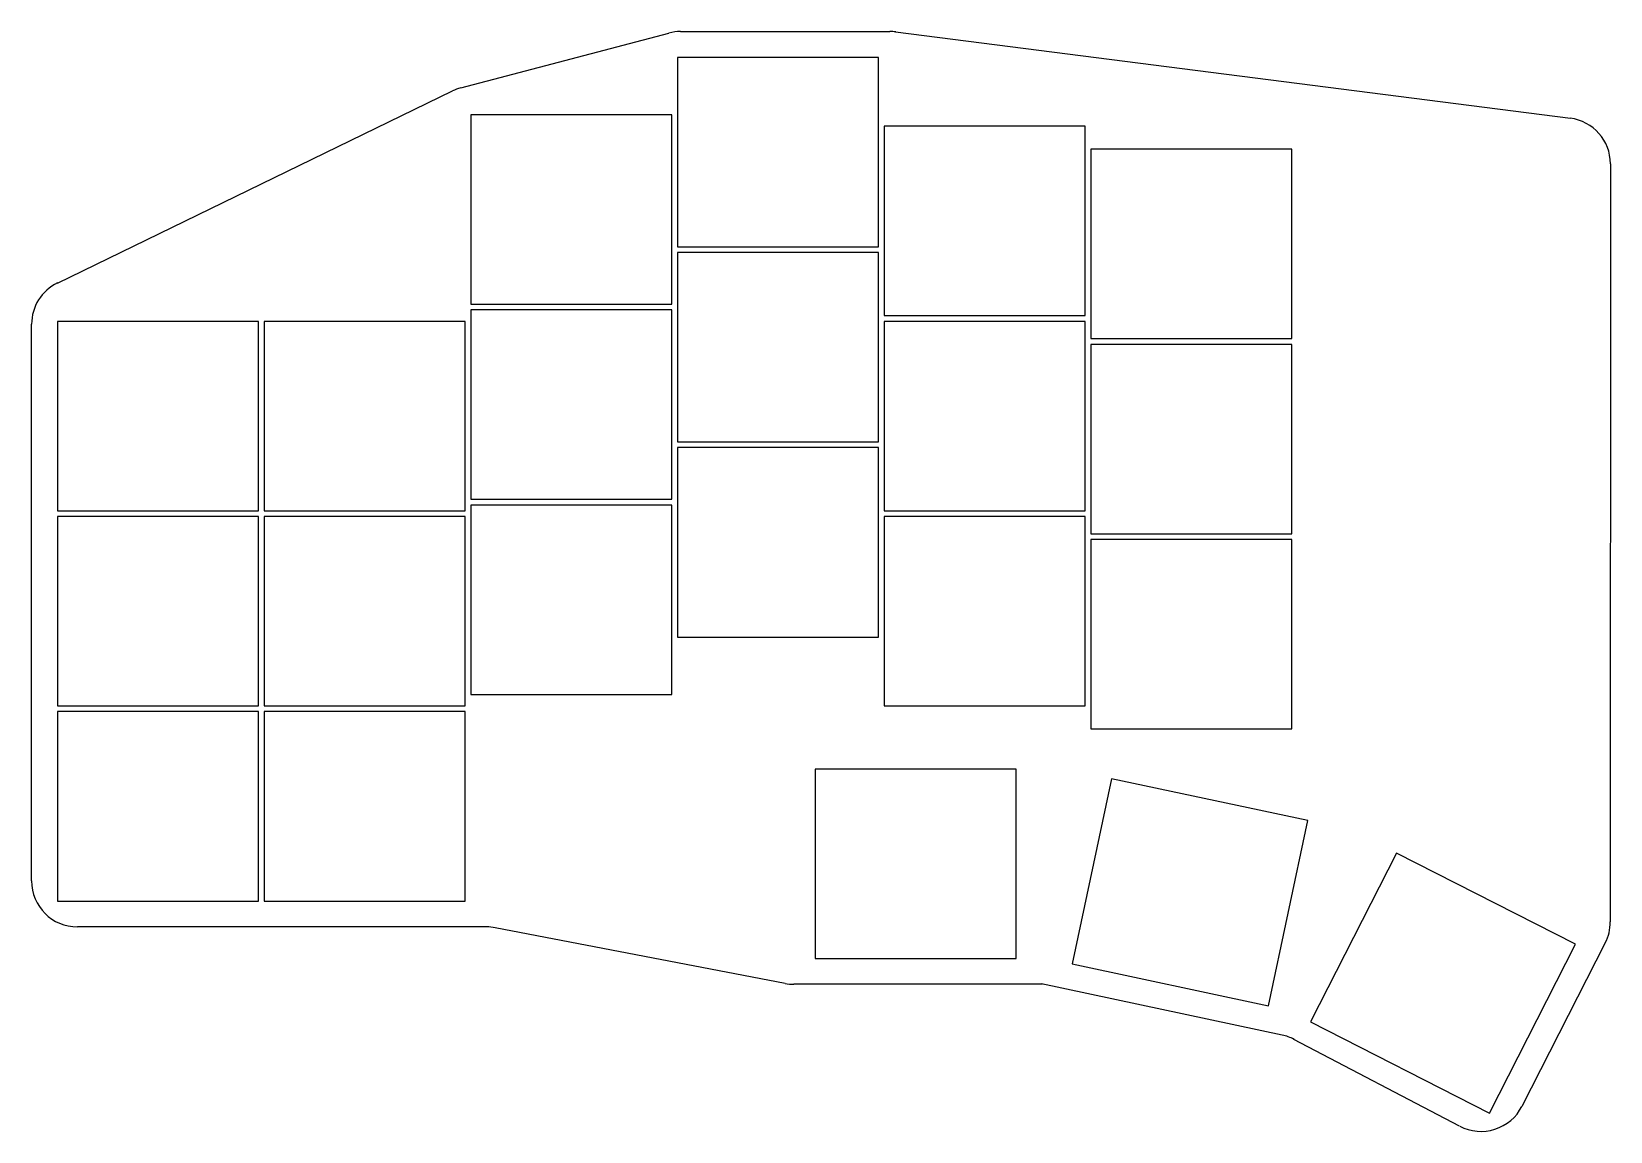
# Model space of a CAD drawing. Header units: millimetres. Extents: x 139 to 276, y -178 to -82.
import ezdxf

# ---------------------------------------------------------------- set-up
doc = ezdxf.new("R2010")
doc.units = ezdxf.units.MM

msp = doc.modelspace()

# ---------------------------------------------------------------- linework, layer by layer
for p, q in [((176.38, -87.4), (194.5, -82.63)), ((195.52, -82.5), (213.75, -82.5)), ((214.25, -82.53), (273.01, -90.05)), ((212.75, -84.75), (195.25, -84.75)), ((195.25, -84.75), (195.25, -101.25)), ((212.75, -101.25), (212.75, -84.75)), ((141.25, -104.41), (175.65, -87.67)), ((194.75, -89.75), (177.25, -89.75)), ((177.25, -89.75), (177.25, -106.25)), ((194.75, -106.25), (194.75, -89.75)), ((230.75, -90.75), (213.25, -90.75)), ((213.25, -90.75), (213.25, -107.25)), ((230.75, -107.25), (230.75, -90.75)), ((248.75, -92.75), (231.25, -92.75)), ((231.25, -92.75), (231.25, -109.25)), ((248.75, -109.25), (248.75, -92.75)), ((276.5, -94.02), (276.49, -160.07)), ((195.25, -101.25), (212.75, -101.25)), ((212.75, -101.75), (195.25, -101.75)), ((195.25, -101.75), (195.25, -118.25)), ((212.75, -118.25), (212.75, -101.75)), ((177.25, -106.25), (194.75, -106.25)), ((194.75, -106.75), (177.25, -106.75)), ((177.25, -106.75), (177.25, -123.25)), ((194.75, -123.25), (194.75, -106.75)), ((139, -156.5), (139, -108)), ((158.75, -107.75), (141.25, -107.75)), ((141.25, -107.75), (141.25, -124.25)), ((158.75, -124.25), (158.75, -107.75)), ((176.75, -107.75), (159.25, -107.75)), ((159.25, -107.75), (159.25, -124.25)), ((176.75, -124.25), (176.75, -107.75)), ((213.25, -107.25), (230.75, -107.25)), ((230.75, -107.75), (213.25, -107.75)), ((213.25, -107.75), (213.25, -124.25)), ((230.75, -124.25), (230.75, -107.75)), ((231.25, -109.25), (248.75, -109.25)), ((248.75, -109.75), (231.25, -109.75)), ((231.25, -109.75), (231.25, -126.25)), ((248.75, -126.25), (248.75, -109.75)), ((195.25, -118.25), (212.75, -118.25)), ((212.75, -118.75), (195.25, -118.75)), ((195.25, -118.75), (195.25, -135.25)), ((212.75, -135.25), (212.75, -118.75)), ((177.25, -123.25), (194.75, -123.25)), ((141.25, -124.25), (158.75, -124.25)), ((158.75, -124.75), (141.25, -124.75)), ((141.25, -124.75), (141.25, -141.25)), ((158.75, -141.25), (158.75, -124.75)), ((159.25, -124.25), (176.75, -124.25)), ((176.75, -124.75), (159.25, -124.75)), ((159.25, -124.75), (159.25, -141.25)), ((176.75, -141.25), (176.75, -124.75)), ((194.75, -123.75), (177.25, -123.75)), ((177.25, -123.75), (177.25, -140.25)), ((194.75, -140.25), (194.75, -123.75)), ((213.25, -124.25), (230.75, -124.25)), ((230.75, -124.75), (213.25, -124.75)), ((213.25, -124.75), (213.25, -141.25)), ((230.75, -141.25), (230.75, -124.75)), ((231.25, -126.25), (248.75, -126.25)), ((248.75, -126.75), (231.25, -126.75)), ((231.25, -126.75), (231.25, -143.25)), ((248.75, -143.25), (248.75, -126.75)), ((195.25, -135.25), (212.75, -135.25)), ((141.25, -141.25), (158.75, -141.25)), ((159.25, -141.25), (176.75, -141.25)), ((177.25, -140.25), (194.75, -140.25)), ((213.25, -141.25), (230.75, -141.25)), ((158.75, -141.75), (141.25, -141.75)), ((141.25, -141.75), (141.25, -158.25)), ((158.75, -158.25), (158.75, -141.75)), ((176.75, -141.75), (159.25, -141.75)), ((159.25, -141.75), (159.25, -158.25)), ((176.75, -158.25), (176.75, -141.75)), ((231.25, -143.25), (248.75, -143.25)), ((224.75, -146.75), (207.25, -146.75)), ((207.25, -146.75), (207.25, -163.25)), ((224.75, -163.25), (224.75, -146.75)), ((233.04, -147.59), (229.61, -163.73)), ((250.15, -151.23), (233.04, -147.59)), ((246.72, -167.37), (250.15, -151.23)), ((257.87, -154.07), (250.38, -168.77)), ((273.46, -162.01), (257.87, -154.07)), ((141.25, -158.25), (158.75, -158.25)), ((159.25, -158.25), (176.75, -158.25)), ((178.62, -160.5), (143, -160.5)), ((204.63, -165.43), (179.37, -160.57)), ((265.97, -176.72), (273.46, -162.01)), ((276.05, -161.89), (268.79, -176.14)), ((207.25, -163.25), (224.75, -163.25)), ((229.61, -163.73), (246.72, -167.37)), ((227, -165.5), (205.38, -165.5)), ((247.92, -169.93), (226.94, -165.47)), ((226.94, -165.47), (227, -165.5)), ((250.38, -168.77), (265.97, -176.72)), ((263.37, -177.86), (248.94, -170.3))]:
    msp.add_line(p, q)
for centre, start, end in [((195.52, -86.5), 90, 104.7436), ((213.75, -86.5), 82.7058, 90), ((177.4, -91.27), 104.7436, 115.9423), ((272.5, -94.02), 359.9924, 82.7058), ((143, -108), 115.9423, 180), ((143, -156.5), 180, 270), ((178.62, -164.5), 79.1145, 90), ((272.49, -160.07), 333, 359.9924), ((205.38, -161.5), 259.1145, 270), ((247.09, -173.84), 62.3274, 78), ((265.23, -174.32), 242.3274, 333)]:
    msp.add_arc(centre, 4, start, end)

doc.saveas('drawing.dxf')
